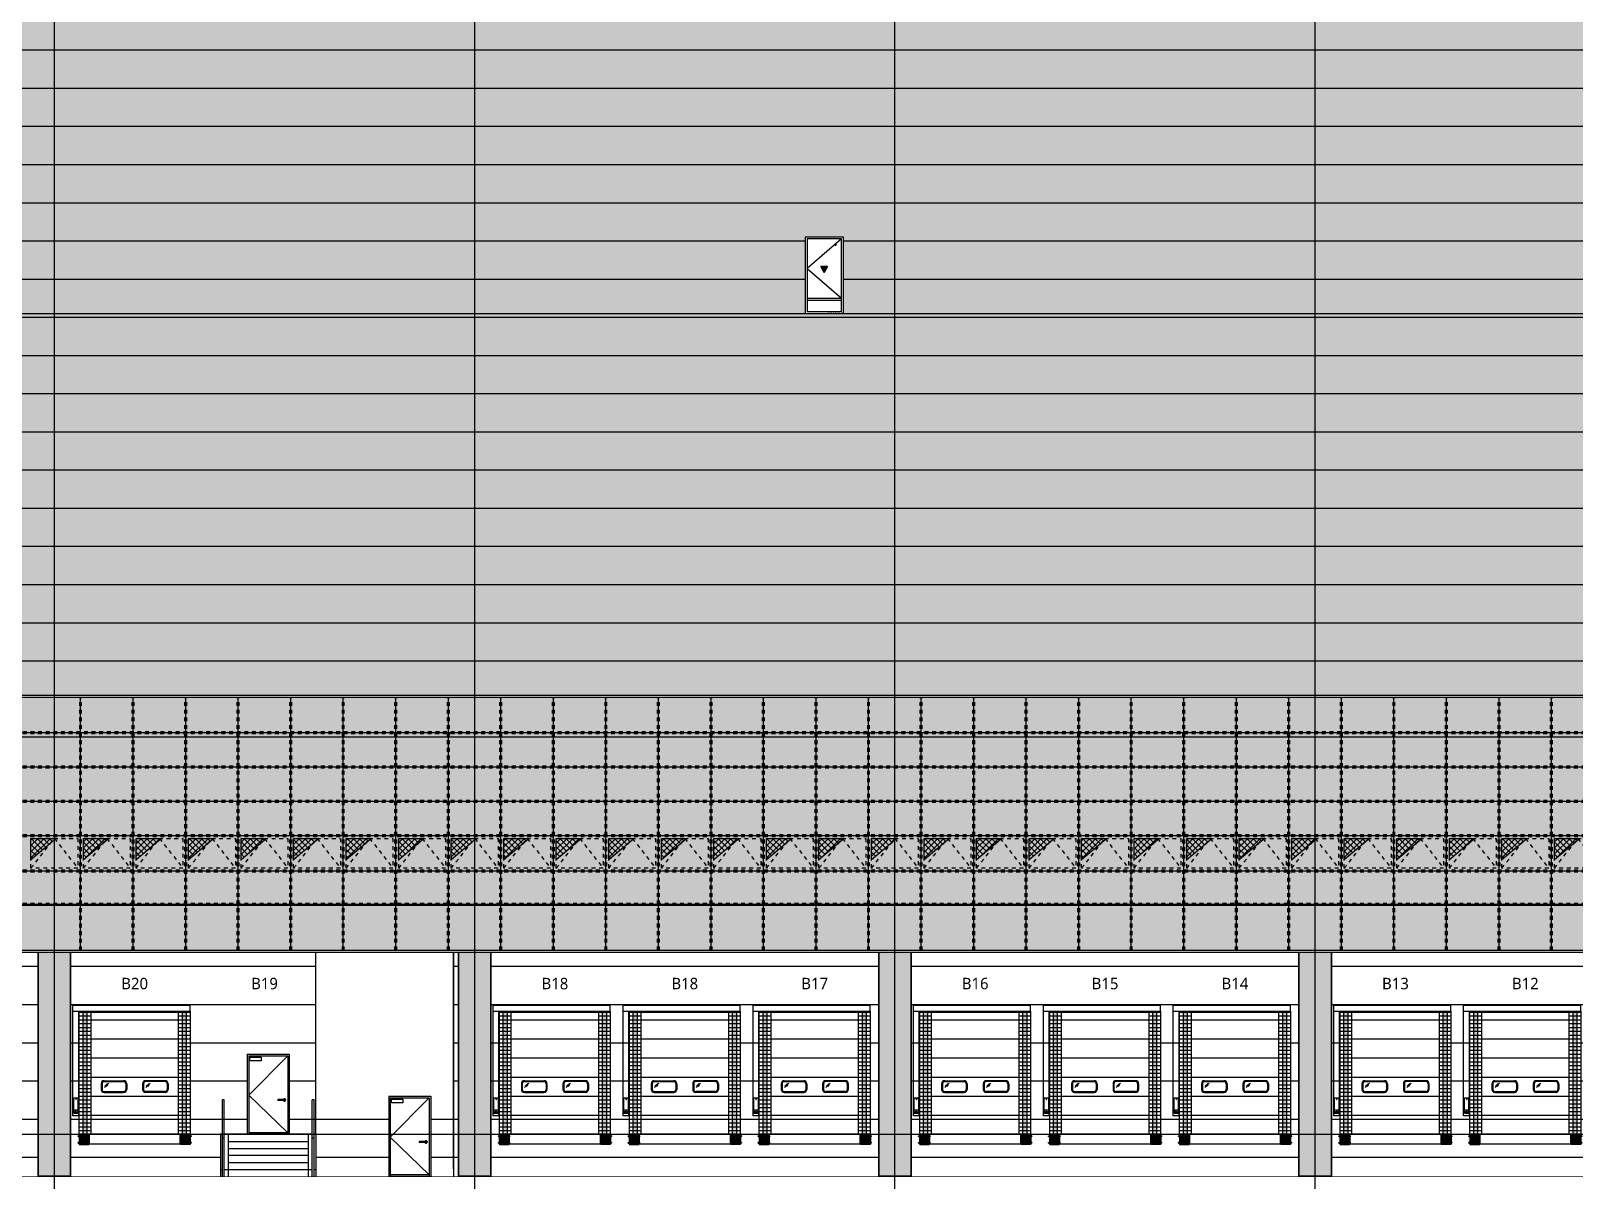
# Model space of a CAD drawing. Header units: millimetres. Extents: x 37653813 to 38677796, y 586285 to 874285.
# Drawn here: x 37880558 to 37920951, y 763942 to 794042 of the extents above; entities that cross this region are included whole.
import ezdxf
from ezdxf.enums import TextEntityAlignment as Align

# ---------------------------------------------------------------- set-up
doc = ezdxf.new("R2010")
doc.units = ezdxf.units.MM
doc.header["$LTSCALE"] = 1000
doc.header["$MEASUREMENT"] = 0
for name, pattern in [('-HID', [2.5, 1.5, -1]), ('CEN', [62, 60, -1, 0, -1]), ('HIDDEN', [2, 1, -1])]:
    doc.linetypes.add(name, pattern=pattern)
doc.layers.get('0').update_dxf_attribs({"linetype": 'CONTINUOUS'})
doc.layers.get('Defpoints').update_dxf_attribs({"color": 161, "linetype": 'CONTINUOUS'})
for name, color, linetype in [('251', 251, 'CONTINUOUS'), ('cen', 1, 'CONTINUOUS'), ('center(창호)', 1, 'CEN'), ('CON', 2, 'CONTINUOUS'), ('DOOR', 4, 'CONTINUOUS'), ('DOOR-ELE', 252, 'CONTINUOUS'), ('ELE-3', 7, 'CONTINUOUS'), ('ELE-5', 5, 'CONTINUOUS'), ('ELE2', 3, 'CONTINUOUS'), ('ELE4', 4, 'CONTINUOUS'), ('ELE9', 9, 'CONTINUOUS'), ('HAT-251', 251, 'CONTINUOUS'), ('HAT-253', 253, 'CONTINUOUS'), ('HAT-BACK', 252, 'CONTINUOUS'), ('hatch', 8, 'CONTINUOUS'), ('OPEN', 1, '-HID'), ('TEX', 3, 'CONTINUOUS'), ('WAL', 3, 'CONTINUOUS'), ('WID', 4, 'CONTINUOUS'), ('WIN', 4, 'CONTINUOUS'), ('WIN(커튼월)_외부', 4, 'CONTINUOUS'), ('WIN(커튼월_HID)_외부', 252, 'HIDDEN'), ('WIN_3(커튼월)_외부', 252, 'HIDDEN'), ('WIPEOUT', 7, 'CONTINUOUS'), ('먹-적색 14', 14, 'CONTINUOUS'), ('먹-적색(가로선) 26', 26, 'CONTINUOUS'), ('먹-흰색 255', 255, 'CONTINUOUS')]:
    doc.layers.add(name, color=color, linetype=linetype)
doc.layers.add('먹-WIN(커튼월)', color=7, linetype='CONTINUOUS', true_color=0xe0f2ff)
doc.styles.add('나눔바른고딕', font='NanumBarunGothic.ttf')

# ---------------------------------------------------------------- blocks, each defined once
blk = doc.blocks.new('AW_1.0X1.5_(소방)')
at = {"ltscale": 1000}
blk.add_wipeout([(1000, 2000), (0, 2000), (0, 0), (1000, 0)], dxfattribs=at).dxf.layer = 'WID'
h = blk.add_hatch(color=1)
h.dxf.hatch_style = 1
h.paths.add_polyline_path([(500, 1075), (587, 1225), (413, 1225)])
at = {"layer": 'HAT-BACK', "ltscale": 1000}
h = blk.add_hatch(color=253, dxfattribs=at)
h.dxf.hatch_style = 1
edge = h.paths.add_edge_path()
edge.add_arc((200, 1800), 15, 180, 540, ccw=False)
at = {"color": 1}
blk.add_lwpolyline([(500, 1075), (587, 1225), (413, 1225)], close=True, dxfattribs=at)
at = {"ltscale": 1000}
blk.add_lwpolyline([(500, 1075), (413, 1225), (587, 1225)], close=True, dxfattribs=at)
blk.add_circle((200, 1800), 15, dxfattribs=at)
at = {"layer": 'OPEN', "ltscale": 700}
blk.add_lwpolyline([(50, 1950), (950, 1175), (50, 400)], dxfattribs=at)
at = {"layer": 'WID', "ltscale": 1000}
for p, q in [((950, 400), (50, 400)), ((950, 350), (50, 350))]:
    blk.add_line(p, q, dxfattribs=at)
for points in [[(1000, 0), (0, 0), (0, 2000), (1000, 2000)], [(950, 50), (50, 50), (50, 1950), (950, 1950)]]:
    blk.add_lwpolyline(points, close=True, dxfattribs=at)
at = {"layer": 'Defpoints', "style": '나눔바른고딕'}
blk.add_text('AW(1.0X1.5)-소방대진입창호', height=25, dxfattribs=at).set_placement((15, 15))
blk = doc.blocks.new('저온 OVERHEAD DOOR')
blk.add_wipeout([(2600, 3382), (-465, 3382), (-465, 3230), (-300, 3230), (-300, -250), (2600, -250)]).dxf.layer = 'ELE-5'
at = {"ltscale": 2}
for points in [[(-100, 3230), (-200, 3230), (-200, 0), (-100, 0)], [(2500, 3230), (2400, 3230), (2400, 0), (2500, 0)]]:
    blk.add_hatch(color=256, dxfattribs=at).paths.add_polyline_path(points)
for p, q in [((-465, 3382), (2600, 3382)), ((-465, 482), (-465, 3382)), ((2600, 3230), (2600, 3382)), ((-465, 3230), (2600, 3230)), ((-315, 482), (-315, 3230)), ((272, 1325), (272, 1175)), ((297, 1325), (297, 1175)), ((352, 1405), (862, 1405)), ((352, 1405), (862, 1405)), ((352, 1380), (862, 1380)), ((352, 1380), (862, 1380)), ((471, 1339), (357, 1230)), ((441, 1329), (368, 1260)), ((444, 1289), (409, 1253)), ((917, 1325), (917, 1175)), ((942, 1325), (942, 1175)), ((1358, 1325), (1358, 1175)), ((1383, 1325), (1383, 1175)), ((1948, 1405), (1438, 1405)), ((1948, 1405), (1438, 1405)), ((1948, 1380), (1438, 1380)), ((1948, 1380), (1438, 1380)), ((1558, 1339), (1444, 1230)), ((1528, 1329), (1455, 1260)), ((1531, 1289), (1496, 1253)), ((2003, 1325), (2003, 1175)), ((2028, 1325), (2028, 1175)), ((-445, 553), (-445, 953)), ((-445, 953), (-325, 953)), ((-390, 937), (-390, 928)), ((-380, 937), (-380, 928)), ((-325, 553), (-325, 953)), ((352, 1120), (862, 1120)), ((352, 1095), (862, 1095)), ((1948, 1120), (1438, 1120)), ((1948, 1095), (1438, 1095)), ((-315, 482), (-465, 482)), ((-445, 641), (-325, 641)), ((-445, 553), (-325, 553)), ((-425, 565), (-425, 574)), ((-355, 581), (-415, 581)), ((-415, 565), (-415, 574)), ((-385, 581), (-385, 641)), ((-355, 565), (-355, 574)), ((-345, 565), (-345, 574)), ((-300, 0), (-300, -270)), ((-300, 0), (-50, 0)), ((-290, 0), (-290, -270)), ((-280, 0), (-280, -270)), ((-270, 0), (-270, -270)), ((-260, 0), (-260, -270)), ((-250, 0), (-250, -270)), ((-240, 0), (-240, -270)), ((-230, 0), (-230, -270)), ((-220, 0), (-220, -270)), ((-210, 0), (-210, -270)), ((-200, 0), (-200, -270)), ((-190, 0), (-190, -270)), ((-180, 0), (-180, -270)), ((-170, 0), (-170, -270)), ((-160, 0), (-160, -270)), ((-150, 0), (-150, -270)), ((-140, 0), (-140, -270)), ((-130, 0), (-130, -270)), ((-120, 0), (-120, -270)), ((-110, 0), (-110, -270)), ((-100, 0), (-100, -270)), ((-90, 0), (-90, -270)), ((-80, 0), (-80, -270)), ((-70, 0), (-70, -270)), ((-60, 0), (-60, -270)), ((-50, 0), (-50, -270)), ((2600, 0), (2350, 0)), ((2350, 0), (2350, -270)), ((2360, 0), (2360, -270)), ((2370, 0), (2370, -270)), ((2380, 0), (2380, -270)), ((2390, 0), (2390, -270)), ((2400, 0), (2400, -270)), ((2410, 0), (2410, -270)), ((2420, 0), (2420, -270)), ((2430, 0), (2430, -270)), ((2440, 0), (2440, -270)), ((2450, 0), (2450, -270)), ((2460, 0), (2460, -270)), ((2470, 0), (2470, -270)), ((2480, 0), (2480, -270)), ((2490, 0), (2490, -270)), ((2500, 0), (2500, -270)), ((2510, 0), (2510, -270)), ((2520, 0), (2520, -270)), ((2530, 0), (2530, -270)), ((2540, 0), (2540, -270)), ((2550, 0), (2550, -270)), ((2560, 0), (2560, -270)), ((2570, 0), (2570, -270)), ((2580, 0), (2580, -270)), ((2590, 0), (2590, -270)), ((2600, 0), (2600, -270)), ((-329, -42), (-330, -43)), ((-330, -43), (-330, -59)), ((-330, -59), (-329, -60)), ((-329, -210), (-330, -211)), ((-330, -211), (-330, -227)), ((-330, -227), (-329, -228)), ((-329, -42), (-317, -42)), ((-329, -60), (-317, -60)), ((-329, -210), (-317, -210)), ((-329, -228), (-317, -228)), ((-317, -40), (-317, -62)), ((-306, -40), (-317, -40)), ((-317, -42), (-44, -42)), ((-317, -60), (-44, -60)), ((-306, -62), (-317, -62)), ((-317, -208), (-317, -230)), ((-306, -208), (-317, -208)), ((-317, -210), (-44, -210)), ((-317, -228), (-44, -228)), ((-306, -230), (-317, -230)), ((-306, -15), (-300, -15)), ((-306, -15), (-306, -255)), ((-306, -25), (-296, -15)), ((-306, -25), (-306, -245)), ((-296, -255), (-306, -245)), ((-306, -255), (-300, -255)), ((-300, -15), (-300, -255)), ((-300, -245), (-300, -270)), ((-300, -270), (-50, -270)), ((-231, -15), (-296, -15)), ((-231, -255), (-296, -255)), ((-231, -255), (-231, -15)), ((-119, -25), (-109, -15)), ((-119, -25), (-119, -245)), ((-109, -255), (-119, -245)), ((-50, -15), (-109, -15)), ((-50, -255), (-109, -255)), ((-50, -15), (-44, -15)), ((-50, -15), (-50, -255)), ((-50, -245), (-50, -270)), ((-50, -255), (-44, -255)), ((-44, -15), (-44, -255)), ((-37, -40), (-44, -40)), ((-37, -62), (-44, -62)), ((-37, -208), (-44, -208)), ((-37, -230), (-44, -230)), ((-37, -40), (-37, -62)), ((-37, -208), (-37, -230)), ((2337, -40), (2337, -62)), ((2337, -40), (2344, -40)), ((2337, -62), (2344, -62)), ((2337, -208), (2337, -230)), ((2337, -208), (2344, -208)), ((2337, -230), (2344, -230)), ((2350, -15), (2344, -15)), ((2344, -15), (2344, -255)), ((2617, -42), (2344, -42)), ((2617, -60), (2344, -60)), ((2617, -210), (2344, -210)), ((2617, -228), (2344, -228)), ((2350, -255), (2344, -255)), ((2350, -15), (2409, -15)), ((2350, -15), (2350, -255)), ((2350, -245), (2350, -270)), ((2350, -255), (2409, -255)), ((2600, -270), (2350, -270)), ((2419, -25), (2409, -15)), ((2409, -255), (2419, -245)), ((2419, -25), (2419, -245)), ((2531, -15), (2596, -15)), ((2531, -255), (2531, -15)), ((2531, -255), (2596, -255)), ((2606, -25), (2596, -15)), ((2596, -255), (2606, -245)), ((2606, -15), (2600, -15)), ((2600, -15), (2600, -255)), ((2600, -245), (2600, -270)), ((2606, -255), (2600, -255)), ((2606, -15), (2606, -255)), ((2606, -25), (2606, -245)), ((2606, -40), (2617, -40)), ((2606, -62), (2617, -62)), ((2606, -208), (2617, -208)), ((2606, -230), (2617, -230)), ((2617, -40), (2617, -62)), ((2629, -42), (2617, -42)), ((2629, -60), (2617, -60)), ((2617, -208), (2617, -230)), ((2629, -210), (2617, -210)), ((2629, -228), (2617, -228)), ((2629, -42), (2630, -43)), ((2630, -59), (2629, -60)), ((2629, -210), (2630, -211)), ((2630, -227), (2629, -228)), ((2630, -43), (2630, -59)), ((2630, -211), (2630, -227))]:
    blk.add_line(p, q)
at = {"linetype": 'Continuous', "lineweight": -3}
for p, q in [((-300, 3200), (0, 3200)), ((-300, 3100), (0, 3100)), ((-300, 3100), (0, 3100)), ((-300, 3000), (0, 3000)), ((-300, 3000), (0, 3000)), ((-300, 2900), (0, 2900)), ((-300, 2900), (0, 2900)), ((0, 3200), (2300, 3200)), ((0, 3000), (2300, 3000)), ((2300, 3200), (2600, 3200)), ((2300, 3100), (2600, 3100)), ((2300, 3100), (2600, 3100)), ((2300, 3000), (2600, 3000)), ((2300, 3000), (2600, 3000)), ((2300, 2900), (2600, 2900)), ((2300, 2900), (2600, 2900)), ((-300, 2800), (0, 2800)), ((-300, 2800), (0, 2800)), ((-300, 2800), (0, 2800)), ((-300, 2700), (0, 2700)), ((-300, 2700), (0, 2700)), ((-300, 2700), (0, 2700)), ((-300, 2700), (0, 2700)), ((-300, 2700), (0, 2700)), ((-300, 2700), (0, 2700)), ((-300, 2700), (0, 2700)), ((-300, 2700), (0, 2700)), ((-300, 2700), (0, 2700)), ((-300, 2600), (0, 2600)), ((-300, 2600), (0, 2600)), ((-300, 2600), (0, 2600)), ((-300, 2600), (0, 2600)), ((-300, 2600), (0, 2600)), ((-300, 2600), (0, 2600)), ((-300, 2600), (0, 2600)), ((-300, 2600), (0, 2600)), ((-300, 2600), (0, 2600)), ((-300, 2600), (0, 2600)), ((-300, 2600), (0, 2600)), ((-300, 2600), (0, 2600)), ((-300, 2600), (0, 2600)), ((-300, 2600), (0, 2600)), ((-300, 2600), (0, 2600)), ((-300, 2600), (0, 2600)), ((-300, 2600), (0, 2600)), ((-300, 2600), (0, 2600)), ((-300, 2500), (0, 2500)), ((-300, 2500), (0, 2500)), ((-300, 2500), (0, 2500)), ((-300, 2500), (0, 2500)), ((-300, 2500), (0, 2500)), ((-300, 2500), (0, 2500)), ((-300, 2500), (0, 2500)), ((-300, 2500), (0, 2500)), ((-300, 2500), (0, 2500)), ((-300, 2500), (0, 2500)), ((-300, 2500), (0, 2500)), ((-300, 2500), (0, 2500)), ((-300, 2500), (0, 2500)), ((-300, 2500), (0, 2500)), ((-300, 2500), (0, 2500)), ((-300, 2500), (0, 2500)), ((-300, 2500), (0, 2500)), ((-300, 2500), (0, 2500)), ((2300, 2800), (2600, 2800)), ((2300, 2800), (2600, 2800)), ((2300, 2800), (2600, 2800)), ((2300, 2700), (2600, 2700)), ((2300, 2700), (2600, 2700)), ((2300, 2700), (2600, 2700)), ((2300, 2700), (2600, 2700)), ((2300, 2700), (2600, 2700)), ((2300, 2700), (2600, 2700)), ((2300, 2700), (2600, 2700)), ((2300, 2700), (2600, 2700)), ((2300, 2700), (2600, 2700)), ((2300, 2600), (2600, 2600)), ((2300, 2600), (2600, 2600)), ((2300, 2600), (2600, 2600)), ((2300, 2600), (2600, 2600)), ((2300, 2600), (2600, 2600)), ((2300, 2600), (2600, 2600)), ((2300, 2600), (2600, 2600)), ((2300, 2600), (2600, 2600)), ((2300, 2600), (2600, 2600)), ((2300, 2600), (2600, 2600)), ((2300, 2600), (2600, 2600)), ((2300, 2600), (2600, 2600)), ((2300, 2600), (2600, 2600)), ((2300, 2600), (2600, 2600)), ((2300, 2600), (2600, 2600)), ((2300, 2600), (2600, 2600)), ((2300, 2600), (2600, 2600)), ((2300, 2600), (2600, 2600)), ((2300, 2500), (2600, 2500)), ((2300, 2500), (2600, 2500)), ((2300, 2500), (2600, 2500)), ((2300, 2500), (2600, 2500)), ((2300, 2500), (2600, 2500)), ((2300, 2500), (2600, 2500)), ((2300, 2500), (2600, 2500)), ((2300, 2500), (2600, 2500)), ((2300, 2500), (2600, 2500)), ((2300, 2500), (2600, 2500)), ((2300, 2500), (2600, 2500)), ((2300, 2500), (2600, 2500)), ((2300, 2500), (2600, 2500)), ((2300, 2500), (2600, 2500)), ((2300, 2500), (2600, 2500)), ((2300, 2500), (2600, 2500)), ((2300, 2500), (2600, 2500)), ((2300, 2500), (2600, 2500)), ((-300, 2400), (0, 2400)), ((-300, 2400), (0, 2400)), ((-300, 2400), (0, 2400)), ((-300, 2400), (0, 2400)), ((-300, 2400), (0, 2400)), ((-300, 2400), (0, 2400)), ((-300, 2400), (0, 2400)), ((-300, 2400), (0, 2400)), ((-300, 2400), (0, 2400)), ((-300, 2400), (0, 2400)), ((-300, 2400), (0, 2400)), ((-300, 2400), (0, 2400)), ((-300, 2400), (0, 2400)), ((-300, 2400), (0, 2400)), ((-300, 2400), (0, 2400)), ((-300, 2400), (0, 2400)), ((-300, 2400), (0, 2400)), ((-300, 2400), (0, 2400)), ((-300, 2300), (0, 2300)), ((-300, 2300), (0, 2300)), ((-300, 2300), (0, 2300)), ((-300, 2300), (0, 2300)), ((-300, 2300), (0, 2300)), ((-300, 2300), (0, 2300)), ((-300, 2300), (0, 2300)), ((-300, 2300), (0, 2300)), ((-300, 2300), (0, 2300)), ((-300, 2300), (0, 2300)), ((-300, 2300), (0, 2300)), ((-300, 2300), (0, 2300)), ((-300, 2300), (0, 2300)), ((-300, 2300), (0, 2300)), ((-300, 2300), (0, 2300)), ((-300, 2300), (0, 2300)), ((-300, 2300), (0, 2300)), ((-300, 2300), (0, 2300)), ((-300, 2200), (0, 2200)), ((-300, 2200), (0, 2200)), ((-300, 2200), (0, 2200)), ((-300, 2200), (0, 2200)), ((-300, 2200), (0, 2200)), ((-300, 2200), (0, 2200)), ((-300, 2200), (0, 2200)), ((-300, 2200), (0, 2200)), ((-300, 2200), (0, 2200)), ((-300, 2200), (0, 2200)), ((-300, 2200), (0, 2200)), ((-300, 2200), (0, 2200)), ((-300, 2100), (0, 2100)), ((-300, 2100), (0, 2100)), ((-300, 2100), (0, 2100)), ((-300, 2100), (0, 2100)), ((-300, 2100), (0, 2100)), ((-300, 2100), (0, 2100)), ((-300, 2100), (0, 2100)), ((-300, 2100), (0, 2100)), ((-300, 2100), (0, 2100)), ((-300, 2100), (0, 2100)), ((-300, 2100), (0, 2100)), ((-300, 2100), (0, 2100)), ((2300, 2400), (2600, 2400)), ((2300, 2400), (2600, 2400)), ((2300, 2400), (2600, 2400)), ((2300, 2400), (2600, 2400)), ((2300, 2400), (2600, 2400)), ((2300, 2400), (2600, 2400)), ((2300, 2400), (2600, 2400)), ((2300, 2400), (2600, 2400)), ((2300, 2400), (2600, 2400)), ((2300, 2400), (2600, 2400)), ((2300, 2400), (2600, 2400)), ((2300, 2400), (2600, 2400)), ((2300, 2400), (2600, 2400)), ((2300, 2400), (2600, 2400)), ((2300, 2400), (2600, 2400)), ((2300, 2400), (2600, 2400)), ((2300, 2400), (2600, 2400)), ((2300, 2400), (2600, 2400)), ((2300, 2300), (2600, 2300)), ((2300, 2300), (2600, 2300)), ((2300, 2300), (2600, 2300)), ((2300, 2300), (2600, 2300)), ((2300, 2300), (2600, 2300)), ((2300, 2300), (2600, 2300)), ((2300, 2300), (2600, 2300)), ((2300, 2300), (2600, 2300)), ((2300, 2300), (2600, 2300)), ((2300, 2300), (2600, 2300)), ((2300, 2300), (2600, 2300)), ((2300, 2300), (2600, 2300)), ((2300, 2300), (2600, 2300)), ((2300, 2300), (2600, 2300)), ((2300, 2300), (2600, 2300)), ((2300, 2300), (2600, 2300)), ((2300, 2300), (2600, 2300)), ((2300, 2300), (2600, 2300)), ((2300, 2200), (2600, 2200)), ((2300, 2200), (2600, 2200)), ((2300, 2200), (2600, 2200)), ((2300, 2200), (2600, 2200)), ((2300, 2200), (2600, 2200)), ((2300, 2200), (2600, 2200)), ((2300, 2200), (2600, 2200)), ((2300, 2200), (2600, 2200)), ((2300, 2200), (2600, 2200)), ((2300, 2200), (2600, 2200)), ((2300, 2200), (2600, 2200)), ((2300, 2200), (2600, 2200)), ((2300, 2100), (2600, 2100)), ((2300, 2100), (2600, 2100)), ((2300, 2100), (2600, 2100)), ((2300, 2100), (2600, 2100)), ((2300, 2100), (2600, 2100)), ((2300, 2100), (2600, 2100)), ((2300, 2100), (2600, 2100)), ((2300, 2100), (2600, 2100)), ((2300, 2100), (2600, 2100)), ((2300, 2100), (2600, 2100)), ((2300, 2100), (2600, 2100)), ((2300, 2100), (2600, 2100)), ((-300, 2000), (0, 2000)), ((-300, 2000), (0, 2000)), ((-300, 2000), (0, 2000)), ((-300, 2000), (0, 2000)), ((-300, 2000), (0, 2000)), ((-300, 2000), (0, 2000)), ((-300, 2000), (0, 2000)), ((-300, 2000), (0, 2000)), ((-300, 2000), (0, 2000)), ((-300, 2000), (0, 2000)), ((-300, 2000), (0, 2000)), ((-300, 2000), (0, 2000)), ((-300, 1900), (0, 1900)), ((-300, 1900), (0, 1900)), ((-300, 1900), (0, 1900)), ((-300, 1900), (0, 1900)), ((-300, 1900), (0, 1900)), ((-300, 1900), (0, 1900)), ((-300, 1900), (0, 1900)), ((-300, 1900), (0, 1900)), ((-300, 1900), (0, 1900)), ((-300, 1900), (0, 1900)), ((-300, 1900), (0, 1900)), ((-300, 1900), (0, 1900)), ((-300, 1800), (0, 1800)), ((-300, 1800), (0, 1800)), ((-300, 1800), (0, 1800)), ((-300, 1800), (0, 1800)), ((-300, 1800), (0, 1800)), ((-300, 1800), (0, 1800)), ((-300, 1800), (0, 1800)), ((-300, 1800), (0, 1800)), ((-300, 1800), (0, 1800)), ((-300, 1800), (0, 1800)), ((-300, 1800), (0, 1800)), ((-300, 1800), (0, 1800)), ((-300, 1700), (0, 1700)), ((-300, 1700), (0, 1700)), ((-300, 1700), (0, 1700)), ((-300, 1700), (0, 1700)), ((-300, 1700), (0, 1700)), ((-300, 1700), (0, 1700)), ((-300, 1700), (0, 1700)), ((-300, 1700), (0, 1700)), ((-300, 1700), (0, 1700)), ((-300, 1700), (0, 1700)), ((-300, 1700), (0, 1700)), ((-300, 1700), (0, 1700)), ((2300, 2000), (2600, 2000)), ((2300, 2000), (2600, 2000)), ((2300, 2000), (2600, 2000)), ((2300, 2000), (2600, 2000)), ((2300, 2000), (2600, 2000)), ((2300, 2000), (2600, 2000)), ((2300, 2000), (2600, 2000)), ((2300, 2000), (2600, 2000)), ((2300, 2000), (2600, 2000)), ((2300, 2000), (2600, 2000)), ((2300, 2000), (2600, 2000)), ((2300, 2000), (2600, 2000)), ((2300, 1900), (2600, 1900)), ((2300, 1900), (2600, 1900)), ((2300, 1900), (2600, 1900)), ((2300, 1900), (2600, 1900)), ((2300, 1900), (2600, 1900)), ((2300, 1900), (2600, 1900)), ((2300, 1900), (2600, 1900)), ((2300, 1900), (2600, 1900)), ((2300, 1900), (2600, 1900)), ((2300, 1900), (2600, 1900)), ((2300, 1900), (2600, 1900)), ((2300, 1900), (2600, 1900)), ((2300, 1800), (2600, 1800)), ((2300, 1800), (2600, 1800)), ((2300, 1800), (2600, 1800)), ((2300, 1800), (2600, 1800)), ((2300, 1800), (2600, 1800)), ((2300, 1800), (2600, 1800)), ((2300, 1800), (2600, 1800)), ((2300, 1800), (2600, 1800)), ((2300, 1800), (2600, 1800)), ((2300, 1800), (2600, 1800)), ((2300, 1800), (2600, 1800)), ((2300, 1800), (2600, 1800)), ((2300, 1700), (2600, 1700)), ((2300, 1700), (2600, 1700)), ((2300, 1700), (2600, 1700)), ((2300, 1700), (2600, 1700)), ((2300, 1700), (2600, 1700)), ((2300, 1700), (2600, 1700)), ((2300, 1700), (2600, 1700)), ((2300, 1700), (2600, 1700)), ((2300, 1700), (2600, 1700)), ((2300, 1700), (2600, 1700)), ((2300, 1700), (2600, 1700)), ((2300, 1700), (2600, 1700)), ((-300, 1600), (0, 1600)), ((-300, 1600), (0, 1600)), ((-300, 1600), (0, 1600)), ((-300, 1500), (0, 1500)), ((-300, 1500), (0, 1500)), ((-300, 1500), (0, 1500)), ((-300, 1400), (0, 1400)), ((-300, 1400), (0, 1400)), ((-300, 1400), (0, 1400)), ((-300, 1300), (0, 1300)), ((-300, 1300), (0, 1300)), ((2300, 1600), (2600, 1600)), ((2300, 1600), (2600, 1600)), ((2300, 1600), (2600, 1600)), ((2300, 1500), (2600, 1500)), ((2300, 1500), (2600, 1500)), ((2300, 1500), (2600, 1500)), ((2300, 1400), (2600, 1400)), ((2300, 1400), (2600, 1400)), ((2300, 1400), (2600, 1400)), ((2300, 1300), (2600, 1300)), ((2300, 1300), (2600, 1300)), ((-300, 1200), (0, 1200)), ((-300, 1200), (0, 1200)), ((-300, 1100), (0, 1100)), ((-300, 1000), (0, 1000)), ((-300, 900), (0, 900)), ((2300, 1200), (2600, 1200)), ((2300, 1200), (2600, 1200)), ((2300, 1100), (2600, 1100)), ((2300, 1000), (2600, 1000)), ((2300, 900), (2600, 900)), ((-300, 800), (0, 800)), ((-300, 700), (0, 700)), ((-300, 600), (0, 600)), ((-300, 500), (0, 500)), ((2300, 800), (2600, 800)), ((2300, 700), (2600, 700)), ((2300, 600), (2600, 600)), ((2300, 500), (2600, 500)), ((-300, 400), (0, 400)), ((-300, 300), (0, 300)), ((-300, 200), (0, 200)), ((-300, 100), (0, 100)), ((2300, 400), (2600, 400)), ((2300, 300), (2600, 300)), ((2300, 200), (2600, 200)), ((2300, 100), (2600, 100))]:
    blk.add_line(p, q, dxfattribs=at)
at = {"linetype": 'ByBlock', "ltscale": 0.017}
for p, q in [((0, 2500), (2300, 2500)), ((0, 2500), (2300, 2500)), ((0, 2500), (2300, 2500)), ((0, 2500), (2300, 2500)), ((0, 2000), (2300, 2000)), ((0, 1500), (2300, 1500)), ((0, 1000), (2300, 1000)), ((0, 500), (2300, 500))]:
    blk.add_line(p, q, dxfattribs=at)
at = {"linetype": 'ByBlock'}
for p, q in [((-330, -43), (-44, -43)), ((-330, -59), (-44, -59)), ((-330, -211), (-44, -211)), ((-330, -227), (-44, -227)), ((-329, -60), (-329, -42)), ((-329, -228), (-329, -210)), ((2630, -43), (2344, -43)), ((2630, -59), (2344, -59)), ((2630, -211), (2344, -211)), ((2630, -227), (2344, -227)), ((2629, -60), (2629, -42)), ((2629, -228), (2629, -210))]:
    blk.add_line(p, q, dxfattribs=at)
at = {"ltscale": 0.002}
for points in [[(-300, 3230), (0, 3230), (0, 0), (-300, 0)], [(-200, 3230), (-100, 3230), (-100, 0), (-200, 0)], [(2300, 3230), (2600, 3230), (2600, 0), (2300, 0)], [(2400, 3230), (2500, 3230), (2500, 0), (2400, 0)], [(-44, -250), (2344, -250), (2344, 0), (-44, 0)]]:
    blk.add_lwpolyline(points, close=True, dxfattribs=at)
for points in [[(2419, 0), (2350, 0)], [(-119, 0), (-50, 0)]]:
    blk.add_lwpolyline(points)
for centre in [(-282, -51), (-282, -219), (-95, -51), (-95, -219), (2395, -51), (2395, -219), (2582, -51), (2582, -219)]:
    blk.add_circle(centre, 10.2)
for centre, radius, start, end in [((352, 1325), 80, 90, 180), ((352, 1325), 80, 90, 180), ((352, 1325), 55, 90, 180), ((352, 1325), 55, 90, 180), ((862, 1325), 80, 0, 90), ((862, 1325), 80, 0, 90), ((862, 1325), 55, 0, 90), ((862, 1325), 55, 0, 90), ((1438, 1325), 80, 90, 180), ((1438, 1325), 80, 90, 180), ((1438, 1325), 55, 90, 180), ((1438, 1325), 55, 90, 180), ((1948, 1325), 80, 0, 90), ((1948, 1325), 80, 0, 90), ((1948, 1325), 55, 0, 90), ((1948, 1325), 55, 0, 90), ((-385, 921), 8.5, 128.1459, 269.9989), ((-385, 937), 5.25, 90, 180.0006), ((-385, 937), 5.25, 359.9994, 90), ((-385, 921), 8.5, 270.0011, 51.8541), ((352, 1175), 80, 180, 270), ((352, 1175), 55, 180, 270), ((862, 1175), 80, 270, 0), ((862, 1175), 55, 270, 0), ((1438, 1175), 80, 180, 270), ((1438, 1175), 55, 180, 270), ((1948, 1175), 80, 270, 0), ((1948, 1175), 55, 270, 0), ((-420, 581), 8.5, 90.0011, 231.8541), ((-420, 565), 5.25, 179.9994, 270), ((-420, 581), 8.5, 308.1459, 89.9989), ((-420, 565), 5.25, 270, 0.0006), ((-350, 581), 8.5, 90.0011, 231.8541), ((-350, 565), 5.25, 179.9994, 270), ((-350, 581), 8.5, 308.1459, 89.9989), ((-350, 565), 5.25, 270, 0.0006)]:
    blk.add_arc(centre, radius, start, end)
blk = doc.blocks.new('A$C796d04ea')
blk.add_wipeout([(1000, 2100), (1000, 0), (-100, 0), (-100, 2100)])
blk.add_wipeout([(-100, 2100), (1000, 2100), (1000, 0), (-100, 0)]).dxf.layer = 'WIPEOUT'
at = {"layer": 'center(창호)'}
for p, q in [((-20, 900), (70, 900)), ((25, 945), (25, 855))]:
    blk.add_line(p, q, dxfattribs=at)
at = {"layer": 'DOOR', "ltscale": 1000}
for p, q in [((-100, 2100), (-100, 0)), ((1000, 2100), (-100, 2100)), ((-60, 2060), (-60, 0)), ((960, 2060), (-60, 2060)), ((960, 2060), (960, 0)), ((1000, 2100), (1000, 0)), ((-60, 40), (960, 40)), ((-100, 0), (1000, 0))]:
    blk.add_line(p, q, dxfattribs=at)
blk.add_circle((25, 900), 30, dxfattribs=at)
at = {"layer": 'DOOR-ELE', "ltscale": 1000}
for p, q in [((51, 915), (200, 915)), ((51, 885), (200, 885)), ((150, 915), (150, 885)), ((200, 915), (200, 885))]:
    blk.add_line(p, q, dxfattribs=at)
for points in [[(930, 2025), (630, 2025), (630, 1925), (930, 1925)], [(960, 1780), (950, 1780), (950, 1880), (960, 1880)], [(960, 200), (950, 200), (950, 300), (960, 300)]]:
    blk.add_lwpolyline(points, close=True, dxfattribs=at)
at = {"layer": 'OPEN', "ltscale": 700}
for p, q in [((-60, 2060), (960, 1030)), ((960, 1030), (-60, 40))]:
    blk.add_line(p, q, dxfattribs=at)
blk = doc.blocks.new('sdfs')
at = {"layer": 'ELE4', "ltscale": 1000}
for p, q in [((50, 917), (0, 917)), ((200, 917), (100, 917)), ((200, 917), (2300, 917)), ((200, 733), (2300, 733)), ((200, 550), (2300, 550)), ((0, 0), (50, 0)), ((100, 0), (2400, 0)), ((200, 367), (2300, 367)), ((200, 183), (2300, 183)), ((2450, 0), (2500, 0))]:
    blk.add_line(p, q, dxfattribs=at)
for points in [[(0, 917), (0, -183)], [(50, 917), (0, 917)], [(200, 917), (200, -183)], [(2400, 917), (2300, 917), (2300, -183)], [(2500, 917), (2450, 917)], [(2500, 917), (2500, -183)]]:
    blk.add_lwpolyline(points, dxfattribs=at)
at = {"layer": 'ELE9', "ltscale": 1000}
for points in [[(50, -183), (50, 1817)], [(100, 1817), (50, 1817)], [(100, -183), (100, 1817)], [(2400, -183), (2400, 1817)], [(2450, 1817), (2400, 1817)], [(2450, -183), (2450, 1817)], [(100, 817), (50, 817)], [(2450, 817), (2400, 817)]]:
    blk.add_lwpolyline(points, dxfattribs=at)
blk = doc.blocks.new('C7C7A-B2-B1 입면')
at = {"ltscale": 0.1}
blk.add_wipeout([(44182294, -1439339), (44183144, -1439339), (44183144, -1427839), (44182294, -1427839)], dxfattribs=at).dxf.layer = 'HAT-251'
at = {"layer": 'HAT-251', "ltscale": 0.1}
h = blk.add_hatch(color=256, dxfattribs=at)
h.dxf.hatch_style = 1
h.paths.add_polyline_path([(44182294, -1427839), (44183144, -1427839), (44183144, -1439339), (44182294, -1439339)])
at = {"layer": 'ELE-3', "ltscale": 0.1}
blk.add_lwpolyline([(44182294, -1427839), (44183144, -1427839), (44183144, -1439339), (44182294, -1439339)], close=True, dxfattribs=at)
at = {"layer": 'ELE-3', "ltscale": 1000}
blk.add_lwpolyline([(44183144, -1439339), (44183144, -1431289)], dxfattribs=at)
at = {"layer": 'HAT-251', "ltscale": 0.1}
blk.add_lwpolyline([(44183144, -1439339), (44182294, -1439339), (44182294, -1427839), (44183144, -1427839)], close=True, dxfattribs=at)
blk.add_lwpolyline([(44182294, -1431289), (44182294, -1439339)], dxfattribs=at)
blk = doc.blocks.new('A$C2DB153E7')
at = {"layer": 'hatch'}
h = blk.add_hatch(dxfattribs=at)
h.set_pattern_fill('_USER', color=252, scale=112.5, angle=45, double=1, pattern_type=0)
h.set_pattern_definition([(45, (-5906.34, -13786.88), (-79.5495, 79.5495), []), (135, (-5906.34, -13786.88), (-79.5495, -79.5495), [])])
h.paths.add_polyline_path([(663, 0), (0, -562), (0, 0)])
at = {"layer": 'hatch', "color": 252}
blk.add_lwpolyline([(663, 0), (0, -562), (0, 0)], close=True, dxfattribs=at)
blk = doc.blocks.new('A$C26893fde')
blk.add_wipeout([(8127, 7190), (174352, 7190), (174352, 460), (8127, 460)])
at = {"layer": '먹-WIN(커튼월)', "ltscale": 0.1}
h = blk.add_hatch(dxfattribs=at)
h.set_pattern_fill('DOTS', color=254, scale=3000)
h.set_pattern_definition([(0, (-37795372.14, -766752.47), (93.75, 187.5), [0, -187.5])])
h.paths.add_polyline_path([(174302, 7140), (8177, 7140), (8177, 4390), (174302, 4390)])
h = blk.add_hatch(dxfattribs=at)
h.set_pattern_fill('DOTS', color=256, scale=3000)
h.set_pattern_definition([(0, (-37795372.14, -769452.47), (93.75, 187.5), [0, -187.5])])
h.paths.add_polyline_path([(174302, 4390), (8177, 4390), (8177, 1690), (174302, 1690)])
h = blk.add_hatch(dxfattribs=at)
h.set_pattern_fill('DOTS', color=254, scale=3000)
h.set_pattern_definition([(0, (-37795372.14, -772202.47), (93.75, 187.5), [0, -187.5])])
h.paths.add_polyline_path([(174302, 1690), (8177, 1690), (8177, 510), (174302, 510)])
at = {"layer": 'WIN(커튼월)_외부', "ltscale": 1000}
for p, q in [((8127, 7190), (174352, 7190)), ((8127, 7190), (174352, 7190)), ((8177, 7140), (174302, 7140)), ((86489, 510), (86489, 7140)), ((87864, 510), (87864, 7140)), ((89239, 510), (89239, 7140)), ((90614, 510), (90614, 7140)), ((91989, 510), (91989, 7140)), ((93364, 510), (93364, 7140)), ((94739, 510), (94739, 7140)), ((96114, 510), (96114, 7140)), ((97489, 510), (97489, 7140)), ((98864, 510), (98864, 7140)), ((100239, 510), (100239, 7140)), ((101614, 510), (101614, 7140)), ((102989, 510), (102989, 7140)), ((104364, 510), (104364, 7140)), ((105739, 510), (105739, 7140)), ((107114, 510), (107114, 7140)), ((108489, 510), (108489, 7140)), ((109864, 510), (109864, 7140)), ((111239, 510), (111239, 7140)), ((112614, 510), (112614, 7140)), ((113989, 510), (113989, 7140)), ((115364, 510), (115364, 7140)), ((116739, 510), (116739, 7140)), ((118114, 510), (118114, 7140)), ((119489, 510), (119489, 7140)), ((120864, 510), (120864, 7140)), ((122239, 510), (122239, 7140)), ((123614, 510), (123614, 7140)), ((124989, 510), (124989, 7140)), ((8177, 6215), (174252, 6215)), ((8177, 6215), (174252, 6215)), ((8177, 6215), (174252, 6215)), ((8177, 6215), (174252, 6215)), ((8177, 5315), (174252, 5315)), ((8177, 5315), (174252, 5315)), ((8177, 5315), (174252, 5315)), ((8177, 5315), (174252, 5315)), ((8177, 4415), (174252, 4415)), ((8177, 4415), (174252, 4415)), ((8177, 4415), (174252, 4415)), ((8177, 4415), (174252, 4415)), ((8177, 3515), (174252, 3515)), ((8177, 2590), (174252, 2590)), ((8177, 1715), (174252, 1715)), ((8127, 460), (174352, 460)), ((8177, 510), (174302, 510))]:
    blk.add_line(p, q, dxfattribs=at)
at = {"layer": 'WIN(커튼월_HID)_외부', "ltscale": 0.1}
for p, q in [((86464, 510), (86464, 7140)), ((86514, 510), (86514, 7140)), ((87839, 510), (87839, 7140)), ((87889, 510), (87889, 7140)), ((89214, 510), (89214, 7140)), ((89264, 510), (89264, 7140)), ((90589, 510), (90589, 7140)), ((90639, 510), (90639, 7140)), ((91964, 510), (91964, 7140)), ((92014, 510), (92014, 7140)), ((93339, 510), (93339, 7140)), ((93389, 510), (93389, 7140)), ((94714, 510), (94714, 7140)), ((94764, 510), (94764, 7140)), ((96089, 510), (96089, 7140)), ((96139, 510), (96139, 7140)), ((97464, 510), (97464, 7140)), ((97514, 510), (97514, 7140)), ((98839, 510), (98839, 7140)), ((98889, 510), (98889, 7140)), ((100214, 510), (100214, 7140)), ((100264, 510), (100264, 7140)), ((101589, 510), (101589, 7140)), ((101639, 510), (101639, 7140)), ((102964, 510), (102964, 7140)), ((103014, 510), (103014, 7140)), ((104339, 510), (104339, 7140)), ((104389, 510), (104389, 7140)), ((105714, 510), (105714, 7140)), ((105764, 510), (105764, 7140)), ((107089, 510), (107089, 7140)), ((107139, 510), (107139, 7140)), ((108464, 510), (108464, 7140)), ((108514, 510), (108514, 7140)), ((109839, 510), (109839, 7140)), ((109889, 510), (109889, 7140)), ((111214, 510), (111214, 7140)), ((111264, 510), (111264, 7140)), ((112589, 510), (112589, 7140)), ((112639, 510), (112639, 7140)), ((113964, 510), (113964, 7140)), ((114014, 510), (114014, 7140)), ((115339, 510), (115339, 7140)), ((115389, 510), (115389, 7140)), ((116714, 510), (116714, 7140)), ((116764, 510), (116764, 7140)), ((118089, 510), (118089, 7140)), ((118139, 510), (118139, 7140)), ((119464, 510), (119464, 7140)), ((119514, 510), (119514, 7140)), ((120839, 510), (120839, 7140)), ((120889, 510), (120889, 7140)), ((122214, 510), (122214, 7140)), ((122264, 510), (122264, 7140)), ((123589, 510), (123589, 7140)), ((123639, 510), (123639, 7140)), ((124964, 510), (124964, 7140)), ((125014, 510), (125014, 7140)), ((8172, 6190), (174247, 6190)), ((8177, 6240), (174252, 6240)), ((8172, 5290), (174247, 5290)), ((8177, 5340), (174252, 5340)), ((8172, 4390), (174247, 4390)), ((8177, 4440), (174252, 4440)), ((8177, 3540), (174252, 3540)), ((8177, 3490), (174252, 3490)), ((8177, 2615), (174252, 2615)), ((8177, 2565), (174252, 2565)), ((8177, 1740), (174252, 1740)), ((8177, 1690), (174252, 1690))]:
    blk.add_line(p, q, dxfattribs=at)
for points in [[(85189, 3440), (86414, 3440), (86414, 2665), (85189, 2665)], [(86564, 3440), (87789, 3440), (87789, 2665), (86564, 2665)], [(87939, 3440), (89164, 3440), (89164, 2665), (87939, 2665)], [(89314, 3440), (90539, 3440), (90539, 2665), (89314, 2665)], [(90689, 3440), (91914, 3440), (91914, 2665), (90689, 2665)], [(92064, 3440), (93289, 3440), (93289, 2665), (92064, 2665)], [(93439, 3440), (94664, 3440), (94664, 2665), (93439, 2665)], [(94814, 3440), (96039, 3440), (96039, 2665), (94814, 2665)], [(96189, 3440), (97414, 3440), (97414, 2665), (96189, 2665)], [(97564, 3440), (98789, 3440), (98789, 2665), (97564, 2665)], [(98939, 3440), (100164, 3440), (100164, 2665), (98939, 2665)], [(100314, 3440), (101539, 3440), (101539, 2665), (100314, 2665)], [(101689, 3440), (102914, 3440), (102914, 2665), (101689, 2665)], [(103064, 3440), (104289, 3440), (104289, 2665), (103064, 2665)], [(104439, 3440), (105664, 3440), (105664, 2665), (104439, 2665)], [(105814, 3440), (107039, 3440), (107039, 2665), (105814, 2665)], [(107189, 3440), (108414, 3440), (108414, 2665), (107189, 2665)], [(108564, 3440), (109789, 3440), (109789, 2665), (108564, 2665)], [(109939, 3440), (111164, 3440), (111164, 2665), (109939, 2665)], [(111314, 3440), (112539, 3440), (112539, 2665), (111314, 2665)], [(112689, 3440), (113914, 3440), (113914, 2665), (112689, 2665)], [(114064, 3440), (115289, 3440), (115289, 2665), (114064, 2665)], [(115439, 3440), (116664, 3440), (116664, 2665), (115439, 2665)], [(116814, 3440), (118039, 3440), (118039, 2665), (116814, 2665)], [(118189, 3440), (119414, 3440), (119414, 2665), (118189, 2665)], [(119564, 3440), (120789, 3440), (120789, 2665), (119564, 2665)], [(120939, 3440), (122164, 3440), (122164, 2665), (120939, 2665)], [(122314, 3440), (123539, 3440), (123539, 2665), (122314, 2665)], [(123689, 3440), (124914, 3440), (124914, 2665), (123689, 2665)], [(125064, 3440), (126289, 3440), (126289, 2665), (125064, 2665)]]:
    blk.add_lwpolyline(points, close=True, dxfattribs=at)
at = {"layer": 'WIN_3(커튼월)_외부', "ltscale": 0.1}
for points in [[(85189, 2665), (85802, 3440), (86414, 2665)], [(86564, 2665), (87177, 3440), (87789, 2665)], [(87939, 2665), (88552, 3440), (89164, 2665)], [(89314, 2665), (89927, 3440), (90539, 2665)], [(90689, 2665), (91302, 3440), (91914, 2665)], [(92064, 2665), (92677, 3440), (93289, 2665)], [(93439, 2665), (94052, 3440), (94664, 2665)], [(94814, 2665), (95427, 3440), (96039, 2665)], [(96189, 2665), (96802, 3440), (97414, 2665)], [(97564, 2665), (98177, 3440), (98789, 2665)], [(98939, 2665), (99552, 3440), (100164, 2665)], [(100314, 2665), (100927, 3440), (101539, 2665)], [(101689, 2665), (102302, 3440), (102914, 2665)], [(103064, 2665), (103677, 3440), (104289, 2665)], [(104439, 2665), (105052, 3440), (105664, 2665)], [(105814, 2665), (106427, 3440), (107039, 2665)], [(107189, 2665), (107802, 3440), (108414, 2665)], [(108564, 2665), (109177, 3440), (109789, 2665)], [(109939, 2665), (110552, 3440), (111164, 2665)], [(111314, 2665), (111927, 3440), (112539, 2665)], [(112689, 2665), (113302, 3440), (113914, 2665)], [(114064, 2665), (114677, 3440), (115289, 2665)], [(115439, 2665), (116052, 3440), (116664, 2665)], [(116814, 2665), (117427, 3440), (118039, 2665)], [(118189, 2665), (118802, 3440), (119414, 2665)], [(119564, 2665), (120177, 3440), (120789, 2665)], [(120939, 2665), (121552, 3440), (122164, 2665)], [(122314, 2665), (122927, 3440), (123539, 2665)], [(123689, 2665), (124302, 3440), (124914, 2665)], [(125064, 2665), (125677, 3440), (126289, 2665)]]:
    blk.add_lwpolyline(points, dxfattribs=at)
at = {"ltscale": 0.1}
for p in [(85189, 3440), (86564, 3440), (87939, 3440), (89314, 3440), (90689, 3440), (92064, 3440), (93439, 3440), (94814, 3440), (96189, 3440), (97564, 3440), (98939, 3440), (100314, 3440), (101689, 3440), (103064, 3440), (104439, 3440), (105814, 3440), (107189, 3440), (108564, 3440), (109939, 3440), (111314, 3440), (112689, 3440), (114064, 3440), (115439, 3440), (116814, 3440), (118189, 3440), (119564, 3440), (120939, 3440), (122314, 3440), (123689, 3440), (125064, 3440)]:
    blk.add_blockref('A$C2DB153E7', p, dxfattribs=at)

msp = doc.modelspace()

# ---------------------------------------------------------------- hatches: boundary and pattern name
at = {"layer": '먹-적색 14', "ltscale": 0.1}
h = msp.add_hatch(dxfattribs=at)
h.set_pattern_fill('DOTS', color=256, scale=3000)
h.paths.add_polyline_path([(37969524, 769912.5), (37804724, 769912.5), (37804724, 764042.5), (37969524, 764042.5)])
at = {"layer": '먹-흰색 255', "ltscale": 0.1}
h = msp.add_hatch(dxfattribs=at)
h.set_pattern_fill('DOTS', color=256, scale=3000)
h.paths.add_polyline_path([(37803499, 825442.5), (37969524, 825442.5), (37969524, 776642.5), (37803499, 776642.5)])

# ---------------------------------------------------------------- linework, layer by layer
at = {"layer": 'ELE2', "ltscale": 0.1}
msp.add_lwpolyline([(37836624, 765142.5), (37888024, 765142.5)], dxfattribs=at)
at = {"layer": 'HAT-253', "ltscale": 0.1}
msp.add_lwpolyline([(37803499, 775542.5), (37969524, 775542.5), (37969524, 824542.5), (37803499, 824542.5)], close=True, dxfattribs=at)
for points in [[(37803499, 793542.5), (37969524, 793542.5)], [(37803499, 792542.5), (37969524, 792542.5)], [(37803499, 791542.5), (37969524, 791542.5)], [(37803499, 790542.5), (37969524, 790542.5)], [(37803499, 789542.5), (37969524, 789542.5)], [(37803499, 788542.5), (37969524, 788542.5)], [(37803499, 787542.5), (37969524, 787542.5)], [(37803499, 786542.5), (37969524, 786542.5)], [(37803499, 785542.5), (37969524, 785542.5)], [(37803499, 784542.5), (37969524, 784542.5)], [(37803499, 783542.5), (37969524, 783542.5)], [(37803499, 782542.5), (37969524, 782542.5)], [(37803499, 781542.5), (37969524, 781542.5)], [(37803499, 780542.5), (37969524, 780542.5)], [(37803499, 779542.5), (37969524, 779542.5)], [(37803499, 778542.5), (37969524, 778542.5)], [(37803499, 777542.5), (37969524, 777542.5)], [(37803499, 776542.5), (37969524, 776542.5)]]:
    msp.add_lwpolyline(points, dxfattribs=at)
at = {"layer": '먹-적색 14', "ltscale": 0.1}
msp.add_lwpolyline([(37969524, 764042.5), (37804724, 764042.5), (37804724, 771452.5), (37969524, 771452.5)], close=True, dxfattribs=at)

# ---------------------------------------------------------------- next in the draw order: block references
at = {"xscale": -1}
msp.add_blockref('AW_1.0X1.5_(소방)', (37901824, 786642.5), dxfattribs=at)

# ---------------------------------------------------------------- next in the draw order: wipeouts: each hides what was drawn before it
msp.add_wipeout([(37969524, 764042.5), (37804724, 764042.5), (37804724, 771452.5), (37969524, 771452.5)]).dxf.layer = '먹-적색(가로선) 26'

# ---------------------------------------------------------------- next in the draw order: linework, layer by layer
at = {"layer": 'cen', "ltscale": 5}
msp.add_line((37725834.4, 786642.5), (37997018.4, 786642.5), dxfattribs=at)
at = {"layer": '먹-적색(가로선) 26', "ltscale": 0.1}
for points in [[(37804724, 770542.5), (37968499, 770542.5)], [(37804724, 769542.5), (37968499, 769542.5)], [(37804724, 768542.5), (37968499, 768542.5)], [(37804724, 767542.5), (37968499, 767542.5)], [(37804724, 766542.5), (37968499, 766542.5)]]:
    msp.add_lwpolyline(points, dxfattribs=at)

# ---------------------------------------------------------------- next in the draw order: texts
at = {"layer": 'TEX', "color": 253, "ltscale": 0.1, "style": '나눔바른고딕'}
for s, p in [('B20', (37883274, 769091.6)), ('B19', (37886674, 769091.6)), ('B18', (37894274, 769091.6)), ('B18', (37897674, 769091.6)), ('B17', (37901074, 769091.6)), ('B16', (37905274, 769091.6)), ('B15', (37908674, 769091.6)), ('B14', (37912074, 769091.6)), ('B13', (37916274, 769091.6)), ('B12', (37919674, 769091.6))]:
    msp.add_text(s, height=300, dxfattribs=at).set_placement(p, align=Align.MIDDLE_CENTER)

# ---------------------------------------------------------------- next in the draw order: block references
at = {"layer": '251'}
for p in [(37882124, 765142.5), (37893124, 765142.5), (37896524, 765142.5), (37899924, 765142.5), (37904124, 765142.5), (37907524, 765142.5), (37910924, 765142.5), (37915124, 765142.5), (37918524, 765142.5)]:
    msp.add_blockref('저온 OVERHEAD DOOR', p, dxfattribs=at)

# ---------------------------------------------------------------- next in the draw order: wipeouts: each hides what was drawn before it
msp.add_wipeout([(37888019.8, 775542.5), (37888019.8, 764042.5), (37891619.8, 764042.5), (37891619.8, 775542.5)]).dxf.layer = '먹-적색(가로선) 26'

# ---------------------------------------------------------------- next in the draw order: linework, layer by layer
at = {"layer": 'CON', "ltscale": 1000}
for p, q in [((37888019.8, 764042.5), (37888019.8, 775542.5)), ((37888019.8, 764242.5), (37888019.8, 775542.5)), ((37891619.8, 775542.5), (37891619.8, 764042.5)), ((37891624, 775542.5), (37891624, 764042.5)), ((37891624, 764242.5), (37891624, 775542.5))]:
    msp.add_line(p, q, dxfattribs=at)
at = {"layer": '먹-적색(가로선) 26', "ltscale": 0.1}
for points in [[(37804724, 765542.5), (37968499, 765542.5)], [(37804724, 764542.5), (37968499, 764542.5)]]:
    msp.add_lwpolyline(points, dxfattribs=at)

# ---------------------------------------------------------------- next in the draw order: block references
for p in [(-6301544.5, 2203382), (-6290544.5, 2203382), (-6279544.5, 2203382), (-6268544.5, 2203382)]:
    msp.add_blockref('C7C7A-B2-B1 입면', p)
at = {"ltscale": 0.1, "xscale": -1}
msp.add_blockref('A$C796d04ea', (37890924, 764042.5), dxfattribs=at)

# ---------------------------------------------------------------- next in the draw order: wipeouts: each hides what was drawn before it
msp.add_wipeout([(37885519.8, 765142.5), (37888019.8, 765142.5), (37888019.8, 764042.5), (37885519.8, 764042.5)]).dxf.layer = 'WIPEOUT'

# ---------------------------------------------------------------- next in the draw order: linework, layer by layer
at = {"layer": 'ELE4', "ltscale": 1000}
msp.add_lwpolyline([(37887919.8, 765142.5), (37885619.8, 765142.5)], dxfattribs=at)

# ---------------------------------------------------------------- next in the draw order: block references
at = {"layer": 'WAL'}
msp.add_blockref('sdfs', (37885519.8, 764225.8), dxfattribs=at)
at = {"layer": 'WIN', "ltscale": 0.1}
msp.add_blockref('A$C26893fde', (37795372.1, 769452.5), dxfattribs=at)

# ---------------------------------------------------------------- next in the draw order: linework, layer by layer
at = {"layer": 'cen', "ltscale": 0.1}
for p, q in [((37881174, 749542.5), (37881174, 836435.4)), ((37892174, 749542.5), (37892174, 836435.4)), ((37903174, 749542.5), (37903174, 836435.4)), ((37914174, 749542.5), (37914174, 836435.4))]:
    msp.add_line(p, q, dxfattribs=at)
at = {"layer": 'cen', "ltscale": 5}
for p, q in [((37725834.4, 776642.5), (37997018.4, 776642.5)), ((37725834.4, 771142.5), (37997018.4, 771142.5))]:
    msp.add_line(p, q, dxfattribs=at)
at = {"layer": 'Defpoints', "ltscale": 10000}
msp.add_line((37997018.4, 775542.5), (37803499, 775542.5), dxfattribs=at)

# ---------------------------------------------------------------- next in the draw order: block references
at = {"ltscale": 0.1, "xscale": -1}
msp.add_blockref('A$C796d04ea', (37887219.8, 765142.5), dxfattribs=at)

# ---------------------------------------------------------------- next in the draw order: linework, layer by layer
at = {"layer": 'cen', "ltscale": 5}
msp.add_line((37725834.4, 765142.5), (37997018.4, 765142.5), dxfattribs=at)

doc.saveas('drawing.dxf')
